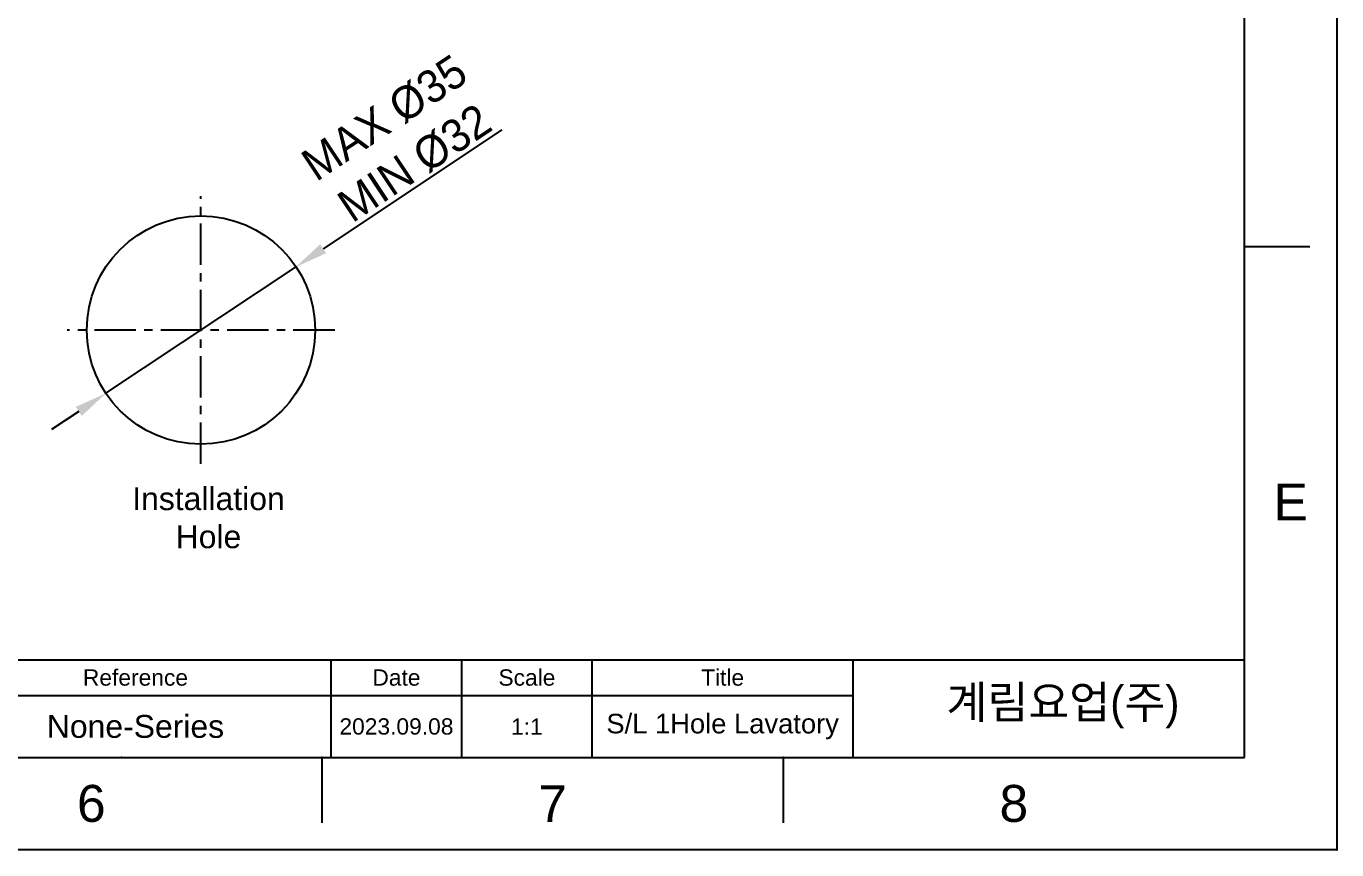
# Model space of a CAD drawing. Header units: millimetres. Extents: x 645 to 1239, y -1145 to -725.
# Drawn here: x 1037.8 to 1238.7, y -1144.5 to -1018.3 of the extents above; entities that cross this region are included whole.
import ezdxf

# ---------------------------------------------------------------- set-up
doc = ezdxf.new("R2010")
doc.units = ezdxf.units.MM
doc.header["$LTSCALE"] = 0.1
doc.linetypes.add('CENTERX2', pattern=[101.6, 63.5, -12.7, 12.7, -12.7])
for name, color, linetype in [('CENTER', 1, 'CENTERX2'), ('DIM', 3, 'Continuous'), ('FORM', 7, 'Continuous'), ('TEXT', 2, 'Continuous')]:
    doc.layers.add(name, color=color, linetype=linetype)
doc.styles.get("Standard").update_dxf_attribs({"font": 'arial.ttf'})
doc.dimstyles.new('ISO-25', dxfattribs={"dimtxt": 2.5, "dimasz": 2.5, "dimexe": 1.25, "dimexo": 0.625, "dimtad": 1, "dimdec": 1, "dimtxsty": 'Standard', "dimcen": 2.5, "dimadec": 0, "dimazin": 0, "dimtfac": 1, "dimtdec": 1, "dimtmove": 0, "dimatfit": 3, "dimfxl": 1, "dimarcsym": 0})

# ---------------------------------------------------------------- blocks, each defined once
blk = doc.blocks.new('*D15')
at = {"layer": 'Defpoints', "color": 0, "transparency": 16777216}
for p in [(1079.13, -1055.15), (1049.99, -1074.54)]:
    blk.add_point(p, dxfattribs=at)
at = {"layer": 'DIM', "color": 3, "lineweight": -2, "transparency": 16777216}
for p, q in [((1110.66, -1034.17), (1083.29, -1052.38)), ((1049.99, -1074.54), (1079.13, -1055.15)), ((1045.83, -1077.31), (1041.67, -1080.08))]:
    blk.add_line(p, q, dxfattribs=at)
at = {"layer": 'DIM', "color": 3, "transparency": 16777216}
for points in [[(1082.83, -1051.69), (1083.75, -1053.07), (1079.13, -1055.15)], [(1045.37, -1076.62), (1046.29, -1078.01), (1049.99, -1074.54)]]:
    blk.add_solid(points, dxfattribs=at)
at = {"layer": 'DIM', "color": 3, "transparency": 16777216, "insert": (1095.01, -1035.81), "char_height": 5, "attachment_point": 5, "rotation": 33.6436}
blk.add_mtext('{\\fMS PGothic|b0|i0|c129|p34;MAX %%C35\\PMIN %%C32}', dxfattribs=at)

msp = doc.modelspace()

# ---------------------------------------------------------------- linework, layer by layer
for p, q in [((1224.52, -1130.38), (1224.52, -738.66)), ((1224.52, -1052.03), (1234.52, -1052.03)), ((658.86, -1130.38), (1224.52, -1130.38)), ((1083.1, -1130.38), (1083.1, -1140.38)), ((1153.81, -1130.38), (1153.81, -1140.38))]:
    msp.add_line(p, q)
msp.add_lwpolyline([(644.72, -724.52), (1238.66, -724.52), (1238.66, -1144.52), (644.72, -1144.52)], close=True)
msp.add_circle((1064.56, -1064.85), 17.5)
for p in [(1224.52, -1052.03), (1052.4, -1130.38), (1083.1, -1130.38), (1153.81, -1130.38)]:
    msp.add_point(p)
at = {"layer": 'CENTER'}
for p, q in [((1064.56, -1085.35), (1064.56, -1044.35)), ((1085.06, -1064.85), (1044.06, -1064.85))]:
    msp.add_line(p, q, dxfattribs=at)
at = {"layer": 'DIM', "color": 7}
msp.add_point((1238.66, -1144.52), dxfattribs=at)
at = {"layer": 'FORM'}
for p, q in [((954.02, -1115.38), (1224.52, -1115.38)), ((1084.52, -1130.38), (1084.52, -1115.38)), ((1084.52, -1130.38), (1084.52, -1115.38)), ((1084.52, -1130.38), (1084.52, -1115.38)), ((1104.52, -1130.38), (1104.52, -1115.38)), ((1124.52, -1130.38), (1124.52, -1115.38)), ((1164.52, -1130.38), (1164.52, -1115.38)), ((954.02, -1120.88), (1164.52, -1120.88))]:
    msp.add_line(p, q, dxfattribs=at)

# ---------------------------------------------------------------- texts
at = {"char_height": 5.66, "attachment_point": 5}
for s, width, insert in [('E', 10, (1231.59, -1091.21)), ('6', 50, (1047.75, -1137.45)), ('7', 50, (1118.46, -1137.45)), ('8', 50, (1189.16, -1137.45))]:
    msp.add_mtext_dynamic_manual_height_columns(s, width=width, gutter_width=12.5, heights=[0], dxfattribs=dict(at, insert=insert))
at = {"layer": 'TEXT'}
for s, width, insert, char_height, attachment_point in [('\\pxqc;Installation Hole', 28.1224, (1051.65, -1088.95), 3.5, 1), ('Reference', 60, (1054.52, -1118.13), 2.5, 5), ('Date', 20, (1094.52, -1118.13), 2.5, 5), ('Scale', 20, (1114.52, -1118.13), 2.5, 5), ('Title', 40, (1144.52, -1118.13), 2.5, 5), ('None-Series', 60, (1054.52, -1125.63), 3.5, 5), ('2023.09.08', 20, (1094.52, -1125.63), 2.5, 5), ('1:1', 20, (1114.52, -1125.63), 2.5, 5), ('S/L 1Hole Lavatory', 40, (1144.52, -1125.63), 3, 5)]:
    msp.add_mtext_dynamic_manual_height_columns(s, width=width, gutter_width=12.5, heights=[0], dxfattribs=dict(at, insert=insert, char_height=char_height, attachment_point=attachment_point))
at = {"layer": 'TEXT', "linetype": 'CENTERX2', "insert": (1196.69, -1122.64), "char_height": 5, "attachment_point": 5}
msp.add_mtext_dynamic_manual_height_columns('{\\fHYGothic-Medium|b0|i0|c129|p18;계림요업(주)}', width=60, gutter_width=12.5, heights=[0], dxfattribs=at)

# ---------------------------------------------------------------- dimensions: what is measured, and where the dimension line sits
at = {"layer": 'DIM', "color": 7}
dim = msp.add_diameter_dim_2p(p1=(1049.99, -1074.54), p2=(1079.13, -1055.15), text='{\\fMS PGothic|b0|i0|c129|p34;MAX %%C35\\PMIN %%C32}', dimstyle='ISO-25', override={"dimtxt": 5, "dimasz": 5, "dimcen": 5, "dimclrd": 3, "dimclre": 3, "dimclrt": 3, "dimfxl": 1.25}, dxfattribs=at)
dim.commit()
dim.dimension.update_dxf_attribs({"geometry": '*D15', "text_midpoint": (1095.01, -1035.81)})

doc.saveas('drawing.dxf')
